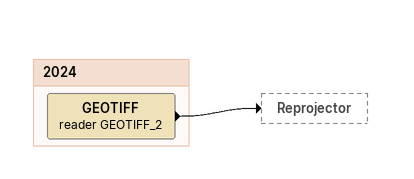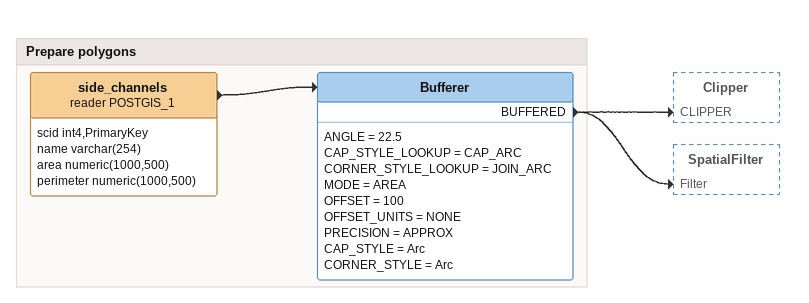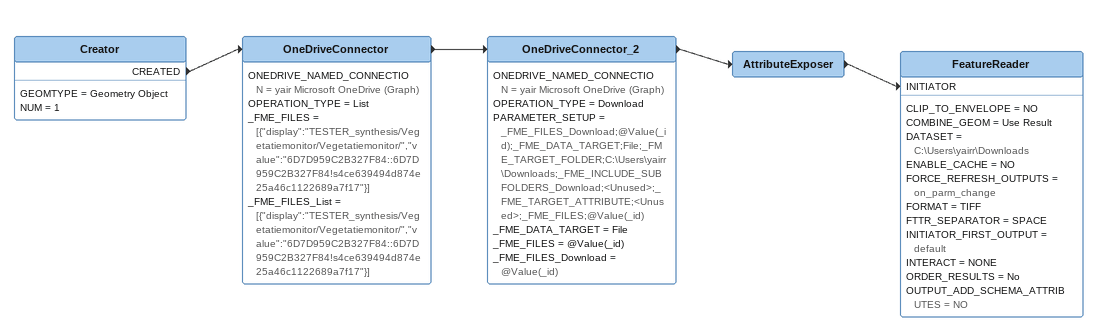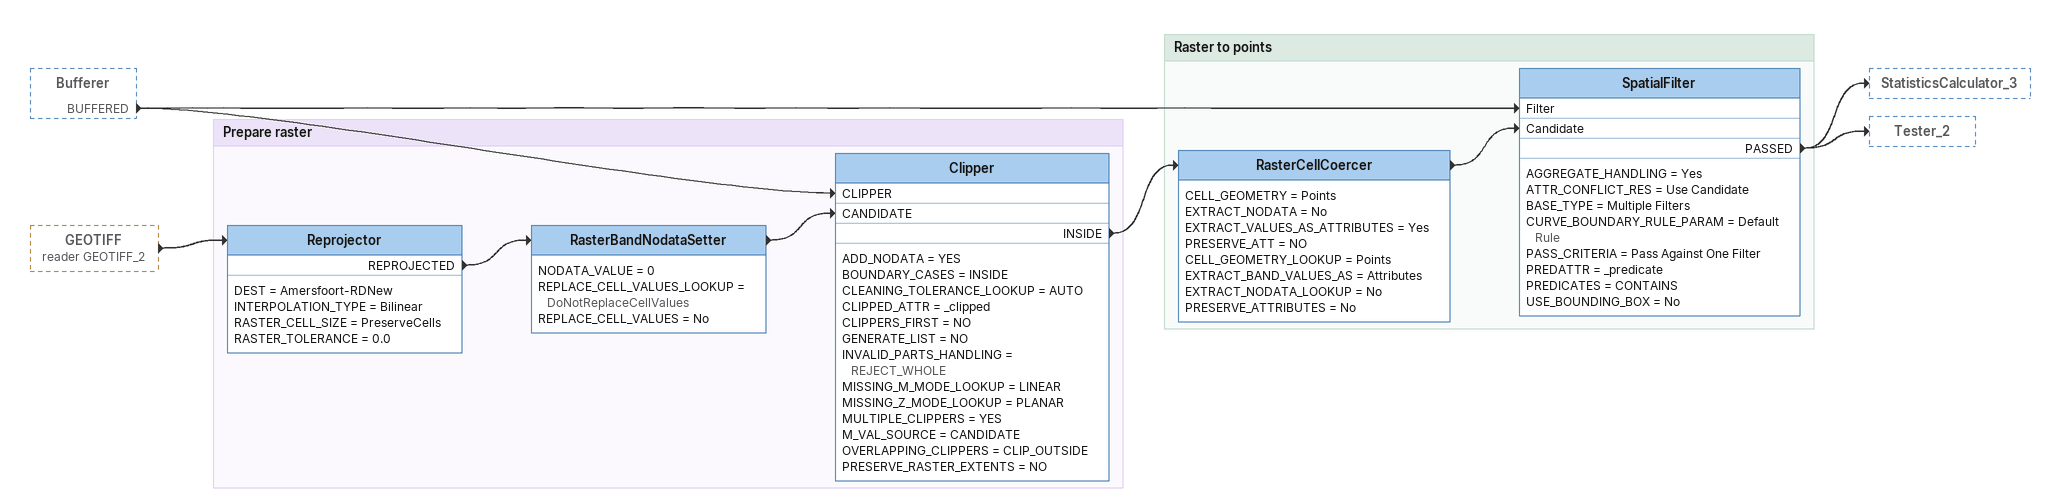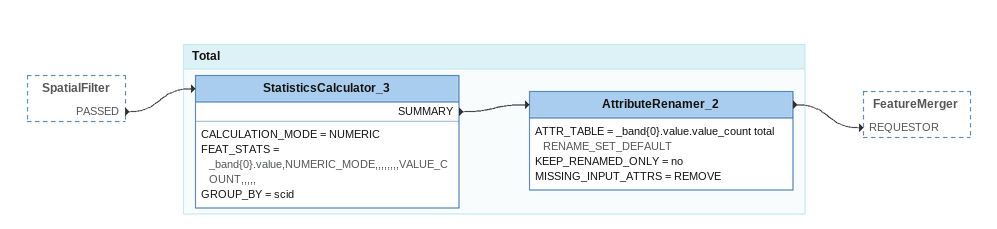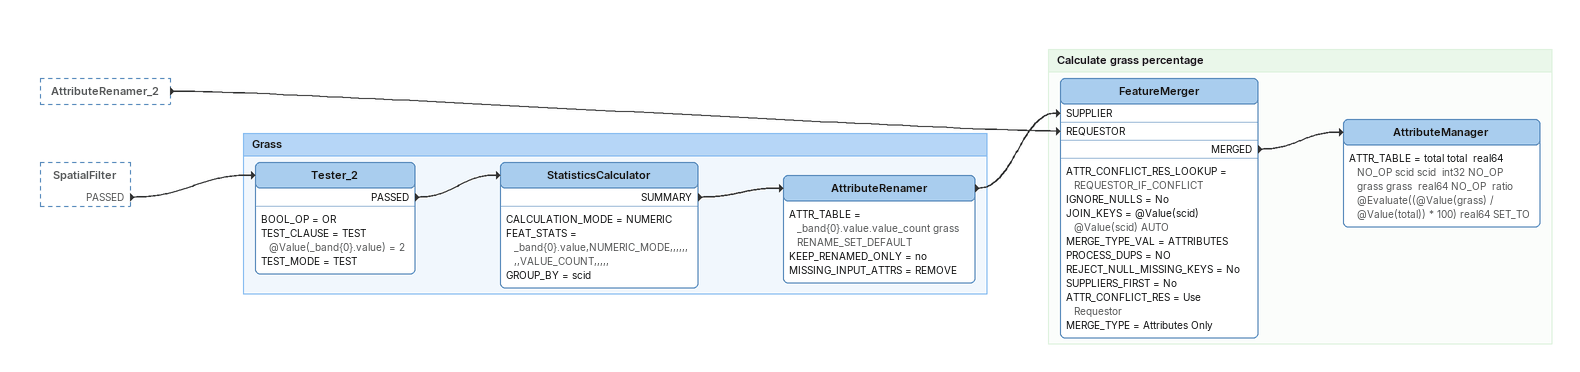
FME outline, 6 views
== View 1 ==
Bookmark: 2024
GEOTIFF (reader GEOTIFF_2)
    -> Reprojector

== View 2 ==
Bookmark: Prepare polygons
side_channels (reader POSTGIS_1)
    attributes: scid int4,PrimaryKey, name varchar(254), area numeric(1000,500), perimeter numeric(1000,500)
    -> Bufferer
Bufferer
    ANGLE = 22.5
    CAP_STYLE_LOOKUP = CAP_ARC
    CORNER_STYLE_LOOKUP = JOIN_ARC
    MODE = AREA
    OFFSET = 100
    OFFSET_UNITS = NONE
    PRECISION = APPROX
    CAP_STYLE = Arc
    CORNER_STYLE = Arc
    BUFFERED -> Clipper [CLIPPER]
    BUFFERED -> SpatialFilter [Filter]

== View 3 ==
Creator
    GEOMTYPE = Geometry Object
    NUM = 1
    CREATED -> OneDriveConnector
OneDriveConnector
    ONEDRIVE_NAMED_CONNECTION = yair Microsoft OneDrive (Graph)
    OPERATION_TYPE = List
    _FME_FILES = [{"display":"TESTER_synthesis/Vegetatiemonitor/Vegetatiemonitor/","value":"6D7D959C2B327F84::6D7D959C2B327F84!s4ce639494d874e25a46c1122689a7f17"}]
    _FME_FILES_List = [{"display":"TESTER_synthesis/Vegetatiemonitor/Vegetatiemonitor/","value":"6D7D959C2B327F84::6D7D959C2B327F84!s4ce639494d874e25a46c1122689a7f17"}]
    -> OneDriveConnector_2
OneDriveConnector_2
    ONEDRIVE_NAMED_CONNECTION = yair Microsoft OneDrive (Graph)
    OPERATION_TYPE = Download
    PARAMETER_SETUP = _FME_FILES_Download;@Value(_id);_FME_DATA_TARGET;File;_FME_TARGET_FOLDER;C:\Users\yairr\Downloads;_FME_INCLUDE_SUBFOLDERS_Download;<Unused>;_FME_TARGET_ATTRIBUTE;<Unused>;_FME_FILES;@Value(_id)
    _FME_DATA_TARGET = File
    _FME_FILES = @Value(_id)
    _FME_FILES_Download = @Value(_id)
    -> AttributeExposer
AttributeExposer
    -> FeatureReader [INITIATOR]
FeatureReader
    CLIP_TO_ENVELOPE = NO
    COMBINE_GEOM = Use Result
    DATASET = C:\Users\yairr\Downloads
    ENABLE_CACHE = NO
    FORCE_REFRESH_OUTPUTS = on_parm_change
    FORMAT = TIFF
    FTTR_SEPARATOR = SPACE
    INITIATOR_FIRST_OUTPUT = default
    INTERACT = NONE
    ORDER_RESULTS = No
    OUTPUT_ADD_SCHEMA_ATTRIBUTES = NO

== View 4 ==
Bufferer [outside]
    BUFFERED -> Clipper [CLIPPER]
    BUFFERED -> SpatialFilter [Filter]
GEOTIFF (reader GEOTIFF_2) [outside]
    -> Reprojector

Bookmark: Prepare raster
Reprojector
    DEST = Amersfoort-RDNew
    INTERPOLATION_TYPE = Bilinear
    RASTER_CELL_SIZE = PreserveCells
    RASTER_TOLERANCE = 0.0
    REPROJECTED -> RasterBandNodataSetter
RasterBandNodataSetter
    NODATA_VALUE = 0
    REPLACE_CELL_VALUES_LOOKUP = DoNotReplaceCellValues
    REPLACE_CELL_VALUES = No
    -> Clipper [CANDIDATE]
Clipper
    ADD_NODATA = YES
    BOUNDARY_CASES = INSIDE
    CLEANING_TOLERANCE_LOOKUP = AUTO
    CLIPPED_ATTR = _clipped
    CLIPPERS_FIRST = NO
    GENERATE_LIST = NO
    INVALID_PARTS_HANDLING = REJECT_WHOLE
    MISSING_M_MODE_LOOKUP = LINEAR
    MISSING_Z_MODE_LOOKUP = PLANAR
    MULTIPLE_CLIPPERS = YES
    M_VAL_SOURCE = CANDIDATE
    OVERLAPPING_CLIPPERS = CLIP_OUTSIDE
    PRESERVE_RASTER_EXTENTS = NO
    INSIDE -> RasterCellCoercer

Bookmark: Raster to points
RasterCellCoercer
    CELL_GEOMETRY = Points
    EXTRACT_NODATA = No
    EXTRACT_VALUES_AS_ATTRIBUTES = Yes
    PRESERVE_ATT = NO
    CELL_GEOMETRY_LOOKUP = Points
    EXTRACT_BAND_VALUES_AS = Attributes
    EXTRACT_NODATA_LOOKUP = No
    PRESERVE_ATTRIBUTES = No
    -> SpatialFilter [Candidate]
SpatialFilter
    AGGREGATE_HANDLING = Yes
    ATTR_CONFLICT_RES = Use Candidate
    BASE_TYPE = Multiple Filters
    CURVE_BOUNDARY_RULE_PARAM = Default Rule
    PASS_CRITERIA = Pass Against One Filter
    PREDATTR = _predicate
    PREDICATES = CONTAINS
    USE_BOUNDING_BOX = No
    PASSED -> StatisticsCalculator_3
    PASSED -> Tester_2

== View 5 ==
SpatialFilter [outside]
    PASSED -> StatisticsCalculator_3

Bookmark: Total
StatisticsCalculator_3
    CALCULATION_MODE = NUMERIC
    FEAT_STATS = _band{0}.value,NUMERIC_MODE,,,,,,,,VALUE_COUNT,,,,,
    GROUP_BY = scid
    SUMMARY -> AttributeRenamer_2
AttributeRenamer_2
    ATTR_TABLE = _band{0}.value.value_count total RENAME_SET_DEFAULT
    KEEP_RENAMED_ONLY = no
    MISSING_INPUT_ATTRS = REMOVE
    -> FeatureMerger [REQUESTOR]

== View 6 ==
AttributeRenamer_2 [outside]
    -> FeatureMerger [REQUESTOR]
SpatialFilter [outside]
    PASSED -> Tester_2

Bookmark: Grass
Tester_2
    BOOL_OP = OR
    TEST_CLAUSE = TEST @Value(_band{0}.value) = 2
    TEST_MODE = TEST
    PASSED -> StatisticsCalculator
StatisticsCalculator
    CALCULATION_MODE = NUMERIC
    FEAT_STATS = _band{0}.value,NUMERIC_MODE,,,,,,,,VALUE_COUNT,,,,,
    GROUP_BY = scid
    SUMMARY -> AttributeRenamer
AttributeRenamer
    ATTR_TABLE = _band{0}.value.value_count grass RENAME_SET_DEFAULT
    KEEP_RENAMED_ONLY = no
    MISSING_INPUT_ATTRS = REMOVE
    -> FeatureMerger [SUPPLIER]

Bookmark: Calculate grass percentage
FeatureMerger
    ATTR_CONFLICT_RES_LOOKUP = REQUESTOR_IF_CONFLICT
    IGNORE_NULLS = No
    JOIN_KEYS = @Value(scid) @Value(scid) AUTO
    MERGE_TYPE_VAL = ATTRIBUTES
    PROCESS_DUPS = NO
    REJECT_NULL_MISSING_KEYS = No
    SUPPLIERS_FIRST = No
    ATTR_CONFLICT_RES = Use Requestor
    MERGE_TYPE = Attributes Only
    MERGED -> AttributeManager
AttributeManager
    ATTR_TABLE = total total  real64 NO_OP scid scid  int32 NO_OP grass grass  real64 NO_OP  ratio @Evaluate((@Value(grass) / @Value(total)) * 100) real64 SET_TO
